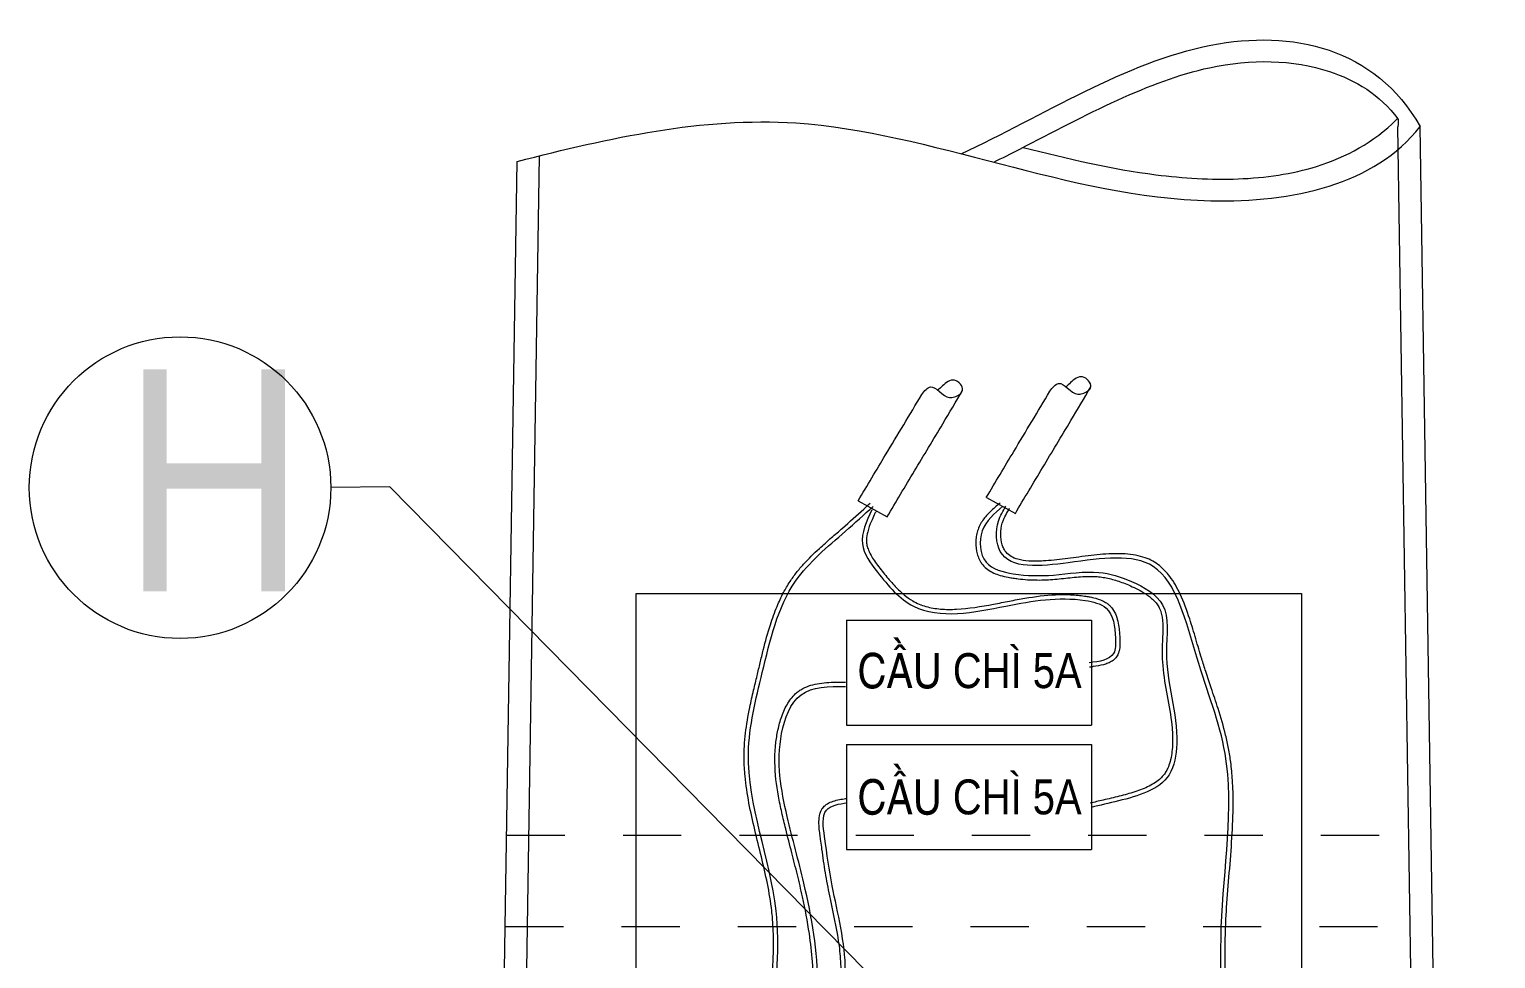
# Model space of a CAD drawing. Header units: inches. Extents: x 245672 to 1592568, y 1207716 to 2415717.
# Drawn here: x 612673.189 to 612675.71, y 1207758.569 to 1207760.166 of the extents above; entities that cross this region are included whole.
import ezdxf

# ---------------------------------------------------------------- set-up
doc = ezdxf.new("R2010")
doc.units = ezdxf.units.IN
doc.header["$MEASUREMENT"] = 0
doc.linetypes.add('DUONGKHUAT', pattern=[2.7, 2, -0.7])
doc.layers.add('A', color=7, linetype='Continuous', lineweight=18)
doc.layers.add('KHUNG 1', color=7, linetype='Continuous', lineweight=15)
doc.styles.add('KYTHUAT02', font='', dxfattribs={"height": 24})
doc.styles.get('KYTHUAT02').set_extended_font_data('VNI-Helve-Condense')

# ---------------------------------------------------------------- blocks, each defined once
blk = doc.blocks.new('CT MONG TRU')
at = {"color": 7}
for p, q in [((65.93, 1656.2), (61.47, 1943.75)), ((-66.02, 1650.15), (-61.54, 1939.6))]:
    blk.add_line(p, q, dxfattribs=at)
at = {"color": 7, "lineweight": 5}
blk.add_line((15.73, 1791.95), (-82.99, 1892.19), dxfattribs=at)
at = {"color": 7, "linetype": 'DUONGKHUAT', "lineweight": 5, "ltscale": 0.03}
for p, q in [((-66.22, 1842.34), (66.22, 1842.34)), ((-66.43, 1829.23), (66.43, 1829.23))]:
    blk.add_line(p, q, dxfattribs=at)
at = {"color": 7, "lineweight": 5}
blk.add_lwpolyline([(-82.99, 1892.19), (-91.44, 1892.08)], dxfattribs=at)
at = {"color": 7}
blk.add_lwpolyline([(12.58, 1876.9), (47.67, 1876.9), (47.67, 1719.94), (42.57, 1719.94)], dxfattribs=at)
at = {"color": 7, "linetype": 'Continuous', "lineweight": 9}
blk.add_circle((-113.03, 1892.08), 21.6, dxfattribs=at)
at = {"color": 7, "linetype": 'Continuous'}
for points, knots in [([(-1.12, 1939.9), (10.59, 1945.3), (33.81, 1960.43), (58.2, 1955.12), (64.65, 1943.8)], [6.644843, 6.644843, 6.644843, 6.644843, 9.997326, 13.193587, 13.193587, 13.193587, 13.193587]), ([(3.56, 1938.68), (4.8, 1939.29), (6.04, 1939.92), (11.99, 1942.96), (16.66, 1945.46), (25.74, 1949.6), (30.14, 1951.28), (40.44, 1953.5), (46.39, 1953.4), (55.43, 1950.43), (58.86, 1948.37), (61.47, 1944.88)], [6.959945, 6.959945, 6.959945, 6.959945, 7.30955, 7.30955, 8.638965, 8.638965, 9.919017, 9.919017, 11.682388, 11.682388, 12.946387, 12.946387, 12.946387, 12.946387]), ([(-64.73, 1938.8), (-51.47, 1942.16), (-19.03, 1949.53), (25.33, 1928.32), (58.2, 1935.47), (64.65, 1943.8)], [0.466291, 0.466291, 0.466291, 0.466291, 4.365413, 9.997326, 13.193587, 13.193587, 13.193587, 13.193587]), ([(7.78, 1940.81), (14.14, 1939.18), (20.48, 1937.69), (30.74, 1936.39), (34.68, 1936.15), (42.48, 1936.44), (46.3, 1936.99), (54.14, 1939.42), (58.01, 1941.54), (61.45, 1944.95), (61.62, 1945.12), (61.47, 1943.75)], [7.417689, 7.417689, 7.417689, 7.417689, 9.23645, 9.23645, 10.366423, 10.366423, 11.496397, 11.496397, 12.874443, 12.874443, 12.946694, 12.946694, 12.946694, 12.946694])]:
    blk.add_open_spline(points, degree=3, knots=knots, dxfattribs=at)
at = {"color": 7}
for points in [[(11.6, 1905.88), (12.86, 1907), (15.59, 1905.46), (16.29, 1905.55), (17.46, 1906.51), (16.3, 1907.94), (14.57, 1907.12), (13.9, 1906.49)], [(-6.76, 1905.41), (-5.5, 1906.52), (-2.77, 1904.98), (-2.07, 1905.07), (-0.9, 1906.04), (-2.06, 1907.47), (-3.79, 1906.65), (-4.46, 1906.02)], [(-16.18, 1757.77), (-24.44, 1762.85), (-26.83, 1773.96), (-28.41, 1791.81), (-28.02, 1816.01), (-27.62, 1831.48), (-31.59, 1854.09), (-29.6, 1865.6), (-24.84, 1878.69), (-17.69, 1885.83), (-13.72, 1889.4)], [(-13.91, 1888.9), (-15.26, 1884.03), (-13.1, 1879.98), (-7.95, 1875.11), (5.31, 1875.11), (16.68, 1875.92), (19.66, 1874.84), (21.01, 1870.51), (20.74, 1868.35), (17.22, 1866.99)], [(4.88, 1889.41), (1.9, 1885.88), (2.46, 1881.42), (6.36, 1879.75), (12.13, 1879.57), (18.64, 1879.94), (23.29, 1878.64), (27.75, 1875.29), (28.31, 1868.6), (29.79, 1855.41), (28.68, 1850.95), (21.43, 1847.23), (17.52, 1846.3)], [(15.33, 1757.45), (24.53, 1759.08), (31.02, 1765.84), (31.84, 1788.02), (35.36, 1805.33), (36.17, 1829.13), (36.71, 1854.01), (32.65, 1867.81), (26.42, 1880.79), (14.24, 1881.33), (4.5, 1882.95), (4.23, 1887.28), (5.31, 1889.44)], [(-14.92, 1787.05), (-20.47, 1792.21), (-22.86, 1806.89), (-21.66, 1820.77), (-23.65, 1835.45), (-26.03, 1844.97), (-26.83, 1856.87), (-24.05, 1862.42), (-17.69, 1863.61)], [(-13.91, 1800.19), (-19.32, 1803.97), (-19.59, 1811.55), (-17.7, 1822.91), (-19.59, 1835.08), (-20.68, 1842.11), (-20.4, 1845.9), (-17.43, 1846.98)]]:
    blk.add_spline(points, degree=3, dxfattribs=at)
for points, knots in [([(-16.41, 1757.2), (-16.63, 1757.29), (-16.85, 1757.38), (-17.52, 1757.66), (-17.96, 1757.84), (-19.28, 1758.41), (-20.14, 1758.81), (-21.76, 1759.69), (-22.51, 1760.17), (-23.67, 1761.09), (-24.11, 1761.5), (-24.75, 1762.22), (-24.97, 1762.51), (-25.38, 1763.13), (-25.56, 1763.44), (-26.22, 1764.77), (-26.55, 1765.86), (-27.01, 1768.13), (-27.14, 1769.31), (-27.33, 1771.7), (-27.38, 1772.9), (-27.52, 1775.24), (-27.61, 1776.39), (-27.9, 1779.78), (-28.13, 1781.98), (-28.5, 1785.56), (-28.64, 1786.96), (-28.87, 1789.59), (-28.97, 1790.82), (-29.13, 1793.3), (-29.19, 1794.54), (-29.31, 1798.29), (-29.32, 1800.81), (-29.24, 1805.16), (-29.18, 1806.99), (-29.03, 1810.12), (-28.96, 1811.42), (-28.8, 1813.87), (-28.72, 1815), (-28.45, 1818.44), (-28.24, 1820.72), (-28.05, 1824.05), (-28.01, 1825.1), (-27.99, 1827.23), (-28.01, 1828.31), (-28.11, 1830.08), (-28.16, 1830.78), (-28.39, 1832.79), (-28.61, 1834.1), (-29.38, 1837.95), (-30.06, 1840.5), (-31.28, 1845.63), (-31.83, 1848.2), (-32.15, 1851.6), (-32.2, 1852.42), (-32.22, 1853.85), (-32.2, 1854.47), (-32.13, 1855.7), (-32.08, 1856.32), (-31.85, 1858.16), (-31.64, 1859.38), (-31.22, 1861.43), (-31.04, 1862.25), (-30.68, 1863.77), (-30.51, 1864.46), (-30.2, 1865.77), (-30.05, 1866.38), (-29.76, 1867.6), (-29.61, 1868.22), (-29.15, 1870.05), (-28.82, 1871.27), (-28.15, 1873.35), (-27.84, 1874.23), (-27.2, 1875.75), (-26.9, 1876.41), (-26.27, 1877.59), (-25.96, 1878.11), (-25.34, 1879.07), (-25.03, 1879.5), (-24.38, 1880.33), (-24.03, 1880.73), (-22.97, 1881.91), (-22.21, 1882.65), (-20.85, 1883.9), (-20.27, 1884.41), (-19.16, 1885.38), (-18.63, 1885.83), (-17.08, 1887.19), (-16.07, 1888.1), (-14.75, 1889.3), (-14.45, 1889.58), (-14.14, 1889.86)], [0, 0, 0, 0, 2.138768, 2.138768, 6.416303, 6.416303, 14.971375, 14.971375, 23.33926, 23.33926, 29.13657, 29.13657, 32.701546, 32.701546, 36.266522, 36.266522, 47.033748, 47.033748, 57.800975, 57.800975, 68.568201, 68.568201, 79.335427, 79.335427, 100.869879, 100.869879, 114.814637, 114.814637, 127.008418, 127.008418, 139.2022, 139.2022, 163.589764, 163.589764, 181.142049, 181.142049, 193.652713, 193.652713, 204.581772, 204.581772, 226.696617, 226.696617, 237.022606, 237.022606, 247.626169, 247.626169, 254.570512, 254.570512, 267.581867, 267.581867, 292.739412, 292.739412, 317.896957, 317.896957, 325.782176, 325.782176, 331.7476, 331.7476, 337.713024, 337.713024, 349.643871, 349.643871, 357.640562, 357.640562, 364.466838, 364.466838, 370.394058, 370.394058, 376.321279, 376.321279, 388.175719, 388.175719, 397.032093, 397.032093, 403.936498, 403.936498, 409.786451, 409.786451, 414.830725, 414.830725, 419.874998, 419.874998, 429.963545, 429.963545, 437.347168, 437.347168, 443.989338, 443.989338, 457.273679, 457.273679, 461.312993, 461.312993, 461.312993, 461.312993]), ([(4.48, 1889.89), (4.36, 1889.79), (4.24, 1889.69), (3.87, 1889.38), (3.63, 1889.17), (2.99, 1888.59), (2.6, 1888.2), (1.91, 1887.32), (1.61, 1886.84), (1.29, 1886.04), (1.21, 1885.77), (1.08, 1885.23), (1.04, 1884.95), (0.97, 1884.11), (0.99, 1883.55), (1.2, 1882.46), (1.39, 1881.93), (1.77, 1881.31), (1.87, 1881.16), (2.2, 1880.76), (2.45, 1880.54), (2.99, 1880.15), (3.28, 1879.99), (3.87, 1879.72), (4.18, 1879.61), (4.88, 1879.41), (5.26, 1879.32), (5.88, 1879.2), (6.12, 1879.16), (6.59, 1879.09), (6.82, 1879.06), (7.51, 1878.98), (7.97, 1878.93), (9.32, 1878.85), (10.21, 1878.84), (11.51, 1878.9), (11.92, 1878.93), (12.75, 1879), (13.16, 1879.04), (14.39, 1879.17), (15.21, 1879.26), (16.81, 1879.38), (17.6, 1879.4), (18.66, 1879.32), (18.95, 1879.28), (19.55, 1879.19), (19.84, 1879.13), (20.73, 1878.92), (21.32, 1878.74), (22.23, 1878.41), (22.54, 1878.28), (23.23, 1877.99), (23.61, 1877.82), (24.35, 1877.45), (24.71, 1877.25), (25.52, 1876.75), (25.95, 1876.44), (26.68, 1875.76), (26.98, 1875.4), (27.32, 1874.8), (27.42, 1874.57), (27.58, 1874.07), (27.64, 1873.81), (27.78, 1872.94), (27.8, 1872.29), (27.78, 1870.91), (27.73, 1870.18), (27.7, 1869.17), (27.69, 1868.88), (27.69, 1867.91), (27.72, 1867.25), (27.9, 1865.09), (28.16, 1863.66), (28.68, 1860.85), (28.93, 1859.47), (29.12, 1857.63), (29.15, 1857.18), (29.19, 1856.33), (29.19, 1855.93), (29.16, 1854.71), (29.08, 1853.89), (28.82, 1852.76), (28.71, 1852.42), (28.49, 1851.87), (28.38, 1851.66), (28.16, 1851.28), (28.05, 1851.11), (27.78, 1850.78), (27.64, 1850.62), (27.03, 1850.04), (26.47, 1849.67), (25.2, 1849.03), (24.5, 1848.76), (23.04, 1848.29), (22.28, 1848.08), (21.14, 1847.8), (20.75, 1847.7), (19.99, 1847.52), (19.61, 1847.43), (18.61, 1847.19), (18, 1847.05), (17.38, 1846.91)], [0, 0, 0, 0, 1.469505, 1.469505, 4.408516, 4.408516, 9.36479, 9.36479, 14.321065, 14.321065, 16.627774, 16.627774, 18.934483, 18.934483, 23.465317, 23.465317, 27.996151, 27.996151, 29.491862, 29.491862, 32.307049, 32.307049, 35.122236, 35.122236, 37.937423, 37.937423, 41.317114, 41.317114, 43.450284, 43.450284, 45.583454, 45.583454, 49.849794, 49.849794, 58.382475, 58.382475, 62.3446, 62.3446, 66.306725, 66.306725, 74.230974, 74.230974, 82.155224, 82.155224, 85.28308, 85.28308, 88.410935, 88.410935, 94.666645, 94.666645, 97.893663, 97.893663, 101.801435, 101.801435, 105.709206, 105.709206, 111.085536, 111.085536, 116.461866, 116.461866, 119.516212, 119.516212, 122.570557, 122.570557, 129.153594, 129.153594, 135.736632, 135.736632, 138.302958, 138.302958, 144.416648, 144.416648, 158.43964, 158.43964, 172.462633, 172.462633, 176.933366, 176.933366, 180.896111, 180.896111, 188.821601, 188.821601, 192.658451, 192.658451, 195.25691, 195.25691, 197.704916, 197.704916, 200.152923, 200.152923, 207.300687, 207.300687, 214.448452, 214.448452, 221.596216, 221.596216, 225.365856, 225.365856, 229.135496, 229.135496, 235.402069, 235.402069, 235.402069, 235.402069]), ([(15.35, 1756.83), (16.76, 1756.89), (18.18, 1756.95), (20.99, 1757.29), (22.38, 1757.56), (24.12, 1758.21), (24.53, 1758.38), (25.33, 1758.78), (25.72, 1759.01), (26.86, 1759.74), (27.57, 1760.31), (29.41, 1762.06), (30.42, 1763.38), (31.44, 1765.25), (31.67, 1765.73), (32.07, 1766.7), (32.24, 1767.19), (32.69, 1768.67), (32.88, 1769.68), (33.25, 1772.71), (33.22, 1774.78), (32.95, 1778.92), (32.71, 1781), (32.5, 1783.94), (32.45, 1784.83), (32.41, 1786.42), (32.42, 1787.13), (32.49, 1788.74), (32.57, 1789.64), (32.81, 1791.45), (32.97, 1792.34), (33.52, 1795.03), (33.97, 1796.81), (34.9, 1800.39), (35.36, 1802.18), (35.86, 1804.65), (35.98, 1805.3), (36.19, 1806.62), (36.28, 1807.27), (36.51, 1809.25), (36.61, 1810.57), (36.8, 1814.55), (36.79, 1817.21), (36.74, 1821.08), (36.73, 1822.29), (36.71, 1824.67), (36.71, 1825.84), (36.74, 1827.84), (36.77, 1828.66), (36.83, 1830.31), (36.88, 1831.13), (37.04, 1833.62), (37.18, 1835.27), (37.59, 1840.27), (37.86, 1843.59), (37.87, 1847.98), (37.84, 1849.1), (37.71, 1851.06), (37.63, 1851.92), (37.44, 1853.42), (37.33, 1854.07), (37.09, 1855.36), (36.94, 1856), (36.48, 1857.9), (36.1, 1859.16), (35.39, 1861.42), (35.06, 1862.41), (34.47, 1864.18), (34.21, 1864.96), (33.75, 1866.35), (33.56, 1866.96), (33.22, 1868.04), (33.08, 1868.51), (32.8, 1869.45), (32.66, 1869.93), (32.24, 1871.37), (31.95, 1872.33), (31.24, 1874.51), (30.8, 1875.71), (29.84, 1877.74), (29.36, 1878.6), (28.35, 1879.95), (27.86, 1880.47), (27, 1881.16), (26.68, 1881.37), (26, 1881.75), (25.64, 1881.9), (24.39, 1882.35), (23.43, 1882.52), (21.4, 1882.65), (20.33, 1882.62), (18.1, 1882.45), (16.95, 1882.31), (15.24, 1882.08), (14.71, 1882.01), (13.13, 1881.81), (12.05, 1881.67), (10.17, 1881.54), (9.34, 1881.52), (8.02, 1881.61), (7.49, 1881.69), (6.66, 1881.93), (6.33, 1882.06), (5.77, 1882.39), (5.53, 1882.59), (5.21, 1882.97), (5.1, 1883.13), (4.92, 1883.49), (4.83, 1883.69), (4.63, 1884.36), (4.56, 1884.89), (4.57, 1885.95), (4.64, 1886.5), (4.83, 1887.15), (4.89, 1887.3), (5.01, 1887.61), (5.08, 1887.77), (5.31, 1888.22), (5.48, 1888.52), (5.72, 1888.93), (5.78, 1889.03), (5.84, 1889.12)], [0, 0, 0, 0, 13.263474, 13.263474, 26.526947, 26.526947, 30.660746, 30.660746, 34.794545, 34.794545, 43.062143, 43.062143, 57.791533, 57.791533, 62.719053, 62.719053, 67.646572, 67.646572, 77.501611, 77.501611, 96.987806, 96.987806, 116.474001, 116.474001, 124.901802, 124.901802, 131.780819, 131.780819, 140.716395, 140.716395, 149.65197, 149.65197, 167.523121, 167.523121, 185.394271, 185.394271, 191.83104, 191.83104, 198.267808, 198.267808, 211.141345, 211.141345, 236.888419, 236.888419, 248.460615, 248.460615, 259.754966, 259.754966, 267.637905, 267.637905, 275.520845, 275.520845, 291.286723, 291.286723, 323.010569, 323.010569, 333.90346, 333.90346, 342.378632, 342.378632, 348.909454, 348.909454, 355.440276, 355.440276, 368.501921, 368.501921, 378.595535, 378.595535, 386.295711, 386.295711, 392.125184, 392.125184, 396.456832, 396.456832, 400.788479, 400.788479, 409.451775, 409.451775, 420.772105, 420.772105, 430.272146, 430.272146, 437.614812, 437.614812, 441.662951, 441.662951, 445.71109, 445.71109, 455.492781, 455.492781, 465.274472, 465.274472, 475.056163, 475.056163, 479.314288, 479.314288, 487.830537, 487.830537, 494.958272, 494.958272, 500.425469, 500.425469, 504.704089, 504.704089, 508.982709, 508.982709, 511.589479, 511.589479, 514.196249, 514.196249, 519.568587, 519.568587, 524.940925, 524.940925, 526.717444, 526.717444, 528.493962, 528.493962, 532.046999, 532.046999, 533.160345, 533.160345, 533.160345, 533.160345]), ([(-13.35, 1888.64), (-13.42, 1888.48), (-13.49, 1888.33), (-13.71, 1887.87), (-13.85, 1887.56), (-14.19, 1886.75), (-14.37, 1886.25), (-14.6, 1885.38), (-14.66, 1885), (-14.68, 1884.47), (-14.67, 1884.3), (-14.63, 1883.92), (-14.58, 1883.7), (-14.43, 1883.24), (-14.34, 1883.01), (-13.98, 1882.26), (-13.63, 1881.72), (-13.03, 1880.9), (-12.81, 1880.61), (-12.36, 1880.04), (-12.14, 1879.76), (-11.46, 1878.93), (-11.01, 1878.4), (-10.12, 1877.48), (-9.7, 1877.08), (-8.87, 1876.4), (-8.46, 1876.11), (-7.75, 1875.69), (-7.45, 1875.54), (-6.82, 1875.27), (-6.49, 1875.16), (-5.49, 1874.88), (-4.78, 1874.76), (-3.31, 1874.63), (-2.55, 1874.63), (-0.05, 1874.76), (1.75, 1875.06), (4.29, 1875.54), (5.05, 1875.69), (6.55, 1875.98), (7.29, 1876.12), (9.49, 1876.49), (10.94, 1876.69), (13.13, 1876.78), (13.83, 1876.78), (14.9, 1876.73), (15.27, 1876.71), (15.95, 1876.64), (16.27, 1876.6), (16.8, 1876.53), (17.02, 1876.49), (17.45, 1876.42), (17.67, 1876.37), (18.32, 1876.21), (18.75, 1876.08), (19.35, 1875.8), (19.54, 1875.69), (19.85, 1875.48), (19.98, 1875.38), (20.21, 1875.17), (20.32, 1875.06), (20.66, 1874.65), (20.84, 1874.34), (21.14, 1873.67), (21.25, 1873.32), (21.42, 1872.6), (21.48, 1872.23), (21.56, 1871.58), (21.58, 1871.31), (21.61, 1870.87), (21.62, 1870.7), (21.64, 1870.21), (21.65, 1869.87), (21.63, 1869.26), (21.6, 1869), (21.5, 1868.59), (21.46, 1868.44), (21.36, 1868.19), (21.31, 1868.09), (21.19, 1867.89), (21.12, 1867.8), (20.89, 1867.53), (20.72, 1867.38), (20.34, 1867.13), (20.14, 1867.03), (19.72, 1866.86), (19.5, 1866.79), (18.81, 1866.6), (18.32, 1866.52), (17.65, 1866.43), (17.48, 1866.4), (17.3, 1866.38)], [0, 0, 0, 0, 1.537238, 1.537238, 4.611715, 4.611715, 9.861059, 9.861059, 14.182739, 14.182739, 16.218454, 16.218454, 18.977663, 18.977663, 21.736872, 21.736872, 28.018055, 28.018055, 31.337795, 31.337795, 34.657536, 34.657536, 41.297017, 41.297017, 47.206405, 47.206405, 52.525966, 52.525966, 56.307984, 56.307984, 60.090002, 60.090002, 67.654038, 67.654038, 75.218074, 75.218074, 91.784552, 91.784552, 98.924369, 98.924369, 106.064187, 106.064187, 120.343822, 120.343822, 127.014365, 127.014365, 130.400727, 130.400727, 133.296453, 133.296453, 135.22303, 135.22303, 137.149608, 137.149608, 141.002763, 141.002763, 142.849802, 142.849802, 144.19635, 144.19635, 145.542898, 145.542898, 148.706315, 148.706315, 151.869733, 151.869733, 155.03315, 155.03315, 157.34619, 157.34619, 158.752708, 158.752708, 161.565745, 161.565745, 163.791598, 163.791598, 165.043767, 165.043767, 165.958825, 165.958825, 166.873884, 166.873884, 168.782618, 168.782618, 170.691353, 170.691353, 172.600087, 172.600087, 176.55745, 176.55745, 177.991746, 177.991746, 177.991746, 177.991746]), ([(-15.29, 1786.56), (-15.47, 1786.7), (-15.66, 1786.84), (-16.21, 1787.26), (-16.58, 1787.54), (-17.67, 1788.41), (-18.39, 1789), (-19.47, 1790.04), (-19.87, 1790.46), (-20.52, 1791.22), (-20.78, 1791.56), (-21.26, 1792.26), (-21.48, 1792.62), (-22.08, 1793.74), (-22.41, 1794.53), (-23.22, 1797.03), (-23.49, 1798.84), (-23.71, 1802.54), (-23.65, 1804.42), (-23.42, 1807.71), (-23.28, 1809.12), (-22.98, 1811.89), (-22.81, 1813.25), (-22.57, 1815.61), (-22.47, 1816.62), (-22.35, 1818.47), (-22.31, 1819.32), (-22.28, 1820.84), (-22.28, 1821.5), (-22.32, 1822.84), (-22.36, 1823.51), (-22.51, 1825.52), (-22.66, 1826.87), (-23.12, 1829.98), (-23.46, 1831.74), (-24.07, 1834.55), (-24.32, 1835.6), (-24.83, 1837.7), (-25.1, 1838.74), (-25.67, 1840.93), (-25.96, 1842.07), (-26.44, 1843.99), (-26.62, 1844.77), (-26.98, 1846.33), (-27.14, 1847.12), (-27.57, 1849.5), (-27.77, 1851.11), (-27.81, 1853.56), (-27.78, 1854.37), (-27.63, 1855.83), (-27.54, 1856.48), (-27.27, 1857.78), (-27.11, 1858.44), (-26.67, 1859.75), (-26.4, 1860.4), (-25.72, 1861.59), (-25.31, 1862.13), (-24.67, 1862.73), (-24.5, 1862.86), (-24.16, 1863.1), (-23.98, 1863.21), (-23.44, 1863.51), (-23.05, 1863.66), (-22.26, 1863.9), (-21.84, 1863.99), (-20.54, 1864.19), (-19.61, 1864.22), (-18.35, 1864.23), (-18.02, 1864.23), (-17.69, 1864.23)], [0, 0, 0, 0, 2.16922, 2.16922, 6.507661, 6.507661, 15.184543, 15.184543, 20.674306, 20.674306, 24.720609, 24.720609, 28.766911, 28.766911, 36.859517, 36.859517, 53.683379, 53.683379, 70.507241, 70.507241, 83.811702, 83.811702, 97.116163, 97.116163, 107.127167, 107.127167, 115.659235, 115.659235, 122.303099, 122.303099, 128.946964, 128.946964, 142.234694, 142.234694, 159.538725, 159.538725, 169.999556, 169.999556, 180.460388, 180.460388, 191.915076, 191.915076, 199.669874, 199.669874, 207.424672, 207.424672, 222.934269, 222.934269, 230.431956, 230.431956, 236.268697, 236.268697, 242.105439, 242.105439, 248.213083, 248.213083, 254.320728, 254.320728, 256.237975, 256.237975, 258.155222, 258.155222, 261.989715, 261.989715, 265.824209, 265.824209, 273.936049, 273.936049, 276.819005, 276.819005, 276.819005, 276.819005]), ([(-14.17, 1799.63), (-14.35, 1799.71), (-14.52, 1799.79), (-15.06, 1800.04), (-15.41, 1800.21), (-16.46, 1800.74), (-17.14, 1801.12), (-18.26, 1801.88), (-18.72, 1802.26), (-19.32, 1802.9), (-19.51, 1803.14), (-19.82, 1803.59), (-19.94, 1803.8), (-20.16, 1804.24), (-20.25, 1804.47), (-20.56, 1805.4), (-20.67, 1806.14), (-20.73, 1807.67), (-20.68, 1808.45), (-20.5, 1810.02), (-20.36, 1810.81), (-20.07, 1812.33), (-19.92, 1813.07), (-19.6, 1814.52), (-19.44, 1815.23), (-18.99, 1817.32), (-18.72, 1818.66), (-18.44, 1820.67), (-18.38, 1821.35), (-18.32, 1822.51), (-18.31, 1822.99), (-18.33, 1823.98), (-18.36, 1824.47), (-18.48, 1825.97), (-18.62, 1826.98), (-19.12, 1829.88), (-19.55, 1831.78), (-20.05, 1834.2), (-20.16, 1834.75), (-20.37, 1835.85), (-20.46, 1836.4), (-20.73, 1838.04), (-20.89, 1839.14), (-21.1, 1840.71), (-21.16, 1841.09), (-21.25, 1841.74), (-21.29, 1842.01), (-21.36, 1842.56), (-21.4, 1842.84), (-21.47, 1843.5), (-21.49, 1843.88), (-21.48, 1844.63), (-21.45, 1845), (-21.3, 1845.53), (-21.24, 1845.7), (-21.1, 1845.99), (-21.03, 1846.1), (-20.87, 1846.3), (-20.8, 1846.39), (-20.63, 1846.55), (-20.54, 1846.63), (-20.2, 1846.87), (-19.93, 1847), (-19.37, 1847.22), (-19.08, 1847.3), (-18.48, 1847.43), (-18.17, 1847.48), (-17.75, 1847.55), (-17.64, 1847.57), (-17.53, 1847.59)], [0, 0, 0, 0, 1.720886, 1.720886, 5.162658, 5.162658, 12.046201, 12.046201, 17.532588, 17.532588, 20.339798, 20.339798, 22.641758, 22.641758, 24.943718, 24.943718, 31.822611, 31.822611, 38.701504, 38.701504, 45.580396, 45.580396, 52.459289, 52.459289, 59.338182, 59.338182, 73.095967, 73.095967, 80.071565, 80.071565, 85.054021, 85.054021, 90.036478, 90.036478, 100.001391, 100.001391, 118.508875, 118.508875, 124.087406, 124.087406, 129.665936, 129.665936, 140.822996, 140.822996, 144.335398, 144.335398, 146.681224, 146.681224, 149.027051, 149.027051, 152.16031, 152.16031, 155.29357, 155.29357, 156.839672, 156.839672, 157.938581, 157.938581, 158.888606, 158.888606, 159.83863, 159.83863, 162.388265, 162.388265, 164.937899, 164.937899, 167.487534, 167.487534, 168.458296, 168.458296, 168.458296, 168.458296])]:
    blk.add_open_spline(points, degree=3, knots=knots, dxfattribs=at)
at = {"layer": 'A', "linetype": 'Continuous', "ltscale": 16}
for p, q in [((75.48, 1245.27), (64.65, 1943.8)), ((-75.48, 1245.27), (-64.73, 1938.8)), ((-15.85, 1890.19), (-11.7, 1887.91)), ((2.51, 1890.67), (6.66, 1888.38)), ((-17.55, 1873.12), (-17.55, 1858.07)), ((-17.55, 1873.12), (17.55, 1873.12)), ((17.55, 1873.12), (17.55, 1858.07)), ((-17.55, 1858.07), (17.55, 1858.07)), ((-17.55, 1855.29), (-17.55, 1840.25)), ((-17.55, 1855.29), (17.55, 1855.29)), ((17.55, 1855.29), (17.55, 1840.25)), ((-17.55, 1840.25), (17.55, 1840.25))]:
    blk.add_line(p, q, dxfattribs=at)
for points in [[(-36.49, 1719.94), (-47.67, 1719.94), (-47.67, 1876.9), (12.58, 1876.9)], [(-36.49, 1719.94), (-47.67, 1719.94), (-47.67, 1876.9), (12.58, 1876.9)], [(18.37, 1876.9), (47.67, 1876.9), (47.67, 1719.94), (36.49, 1719.94)]]:
    blk.add_lwpolyline(points, dxfattribs=at)
for points, knots in [([(-11.7, 1887.91), (-10.46, 1890.01), (-9.14, 1892.24), (-6.46, 1896.7), (-5.1, 1898.95), (-2.78, 1902.82), (-1.83, 1904.42), (-0.9, 1906.04)], [0, 0, 0, 0, 8.403078, 8.403078, 16.806156, 16.806156, 22.650563, 22.650563, 22.650563, 22.650563]), ([(2.5, 1890.67), (3.81, 1892.87), (6.8, 1897.9), (9.89, 1902.99), (11.6, 1905.88)], [0, 0, 0, 0, 8.258329, 18.957909, 18.957909, 18.957909, 18.957909]), ([(6.66, 1888.38), (7.9, 1890.49), (9.22, 1892.71), (11.9, 1897.17), (13.26, 1899.43), (15.58, 1903.29), (16.52, 1904.89), (17.46, 1906.51)], [0, 0, 0, 0, 8.403078, 8.403078, 16.806156, 16.806156, 22.650563, 22.650563, 22.650563, 22.650563]), ([(-15.86, 1890.2), (-14.55, 1892.39), (-11.56, 1897.43), (-8.47, 1902.51), (-6.76, 1905.41)], [0, 0, 0, 0, 8.258329, 18.957909, 18.957909, 18.957909, 18.957909])]:
    blk.add_open_spline(points, degree=3, knots=knots, dxfattribs=at)
at = {"color": 7, "attachment_point": 1, "style": 'KYTHUAT02'}
for s, insert, char_height, width in [('H', (-121.3, 1909.01), 31.78, 23.8356), ('CAÀU CHÌ 5A', (-15.94, 1868.38), 5, 43.3166), ('CAÀU CHÌ 5A', (-15.94, 1850.3), 5, 43.3166)]:
    blk.add_mtext(s, dxfattribs=dict(at, insert=insert, char_height=char_height, width=width))

msp = doc.modelspace()

# ---------------------------------------------------------------- block references
at = {"layer": 'KHUNG 1', "color": 200, "xscale": 0.01199999998882411, "yscale": 0.01199999998882411, "zscale": 0.01199999998882411}
msp.add_blockref('CT MONG TRU', (612674.8042, 1207736.6731), dxfattribs=at)

doc.saveas('drawing.dxf')
